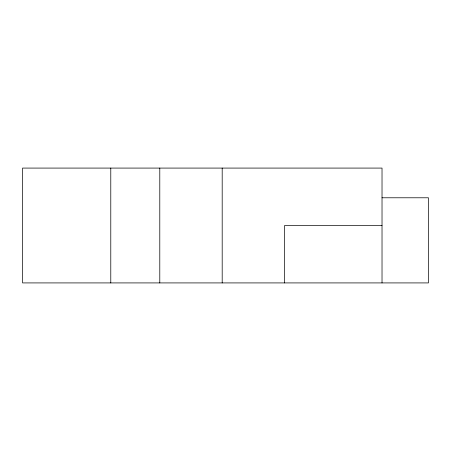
<?xml version="1.0" encoding="UTF-8"?>
<svg xmlns="http://www.w3.org/2000/svg" width="451" height="451" viewBox="0 0 451 451"><rect width="100%" height="100%" fill="white"/><g stroke="black" fill="none" stroke-linecap="round" stroke-linejoin="round"><path stroke-width="0.68" d="M382.025 197.78L428.45 197.78L428.45 282.918L22.55 282.918L22.55 168.082L382.025 168.082L382.025 282.918M382.025 225.5L284.592 225.5L284.592 282.918M222.191 168.082L222.191 282.918M159.789 168.082L159.789 282.918M110.783 168.082L110.783 282.918"/></g></svg>
